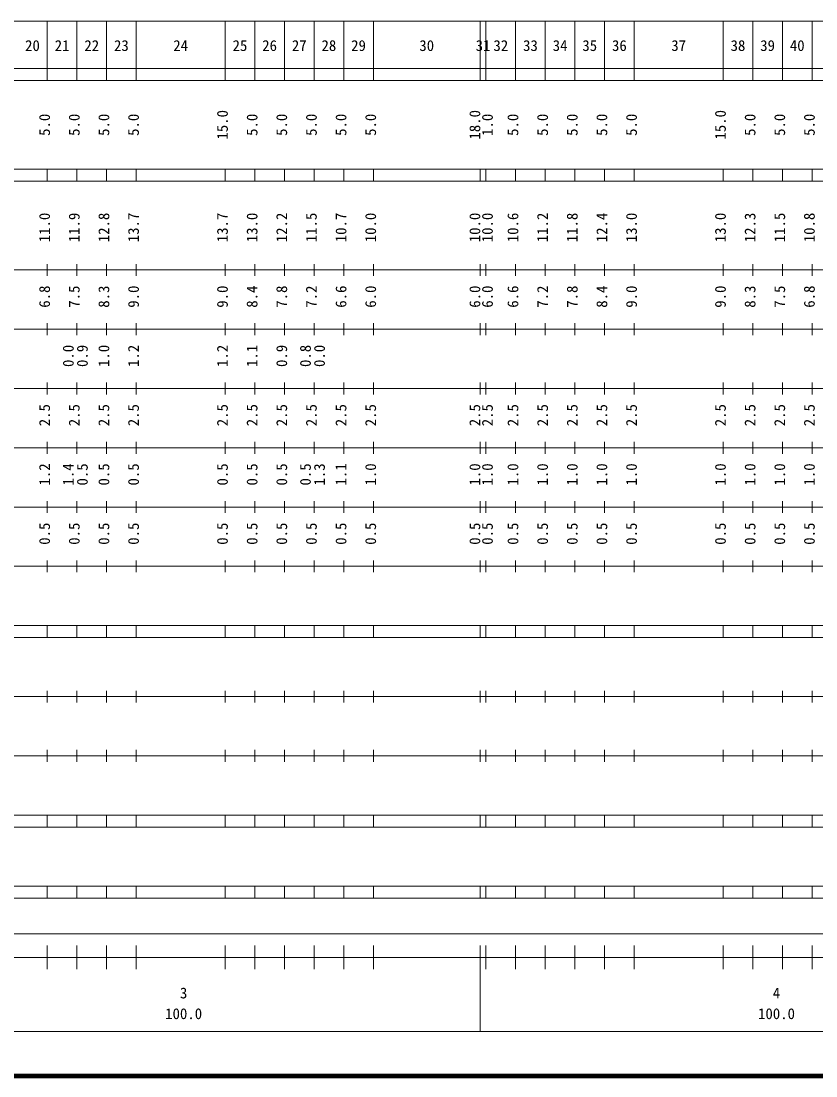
# Model space of a CAD drawing. Units: millimetres on the paper, enlarged 1000 times. Extents: x 40000 to 680000, y 20000 to 380000.
# Drawn here: x 290583 to 424646, y 20000 to 198000 of the extents above; entities that cross this region are included whole.
import ezdxf
from ezdxf.enums import TextEntityAlignment as Align

# ---------------------------------------------------------------- set-up
doc = ezdxf.new("R2010")
doc.units = ezdxf.units.MM
doc.header["$LTSCALE"] = 1000
doc.layers.add('M-TTL', color=2, linetype='Continuous', lineweight=140)
doc.layers.add('M-TTL-BAND', color=7, linetype='Continuous', lineweight=13)
doc.styles.add('ＭＳ ゴシック', font='')
doc.styles.get('ＭＳ ゴシック').set_extended_font_data('MS Gothic')

msp = doc.modelspace()

# ---------------------------------------------------------------- linework, layer by layer
at = {"layer": 'M-TTL'}
msp.add_line((40000, 20000), (680000, 20000), dxfattribs=at)
at = {"layer": 'M-TTL-BAND'}
for p, q in [((68000, 198000), (579000, 198000)), ((295000, 188000), (295000, 198000)), ((300000, 188000), (300000, 198000)), ((305000, 188000), (305000, 198000)), ((310000, 188000), (310000, 198000)), ((325000, 188000), (325000, 198000)), ((330000, 188000), (330000, 198000)), ((335000, 188000), (335000, 198000)), ((340000, 188000), (340000, 198000)), ((345000, 188000), (345000, 198000)), ((350000, 188000), (350000, 198000)), ((368000, 188000), (368000, 198000)), ((369000, 188000), (369000, 198000)), ((374000, 188000), (374000, 198000)), ((379000, 188000), (379000, 198000)), ((384000, 188000), (384000, 198000)), ((389000, 188000), (389000, 198000)), ((394000, 188000), (394000, 198000)), ((409000, 188000), (409000, 198000)), ((414000, 188000), (414000, 198000)), ((419000, 188000), (419000, 198000)), ((424000, 188000), (424000, 198000)), ((40000, 190000), (579000, 190000)), ((40000, 188000), (579000, 188000)), ((40000, 173000), (579000, 173000)), ((295000, 171000), (295000, 173000)), ((300000, 171000), (300000, 173000)), ((305000, 171000), (305000, 173000)), ((310000, 171000), (310000, 173000)), ((325000, 171000), (325000, 173000)), ((330000, 171000), (330000, 173000)), ((335000, 171000), (335000, 173000)), ((340000, 171000), (340000, 173000)), ((345000, 171000), (345000, 173000)), ((350000, 171000), (350000, 173000)), ((368000, 171000), (368000, 173000)), ((369000, 171000), (369000, 173000)), ((374000, 171000), (374000, 173000)), ((379000, 171000), (379000, 173000)), ((384000, 171000), (384000, 173000)), ((389000, 171000), (389000, 173000)), ((394000, 171000), (394000, 173000)), ((409000, 171000), (409000, 173000)), ((414000, 171000), (414000, 173000)), ((419000, 171000), (419000, 173000)), ((424000, 171000), (424000, 173000)), ((40000, 171000), (579000, 171000)), ((295000, 155000), (295000, 157000)), ((300000, 155000), (300000, 157000)), ((305000, 155000), (305000, 157000)), ((310000, 155000), (310000, 157000)), ((325000, 155000), (325000, 157000)), ((330000, 155000), (330000, 157000)), ((335000, 155000), (335000, 157000)), ((340000, 155000), (340000, 157000)), ((345000, 155000), (345000, 157000)), ((350000, 155000), (350000, 157000)), ((368000, 155000), (368000, 157000)), ((369000, 155000), (369000, 157000)), ((374000, 155000), (374000, 157000)), ((379000, 155000), (379000, 157000)), ((384000, 155000), (384000, 157000)), ((389000, 155000), (389000, 157000)), ((394000, 155000), (394000, 157000)), ((409000, 155000), (409000, 157000)), ((414000, 155000), (414000, 157000)), ((419000, 155000), (419000, 157000)), ((424000, 155000), (424000, 157000)), ((40000, 156000), (579000, 156000)), ((46000, 146000), (579000, 146000)), ((295000, 145000), (295000, 147000)), ((300000, 145000), (300000, 147000)), ((305000, 145000), (305000, 147000)), ((310000, 145000), (310000, 147000)), ((325000, 145000), (325000, 147000)), ((330000, 145000), (330000, 147000)), ((335000, 145000), (335000, 147000)), ((340000, 145000), (340000, 147000)), ((345000, 145000), (345000, 147000)), ((350000, 145000), (350000, 147000)), ((368000, 145000), (368000, 147000)), ((369000, 145000), (369000, 147000)), ((374000, 145000), (374000, 147000)), ((379000, 145000), (379000, 147000)), ((384000, 145000), (384000, 147000)), ((389000, 145000), (389000, 147000)), ((394000, 145000), (394000, 147000)), ((409000, 145000), (409000, 147000)), ((414000, 145000), (414000, 147000)), ((419000, 145000), (419000, 147000)), ((424000, 145000), (424000, 147000)), ((52000, 136000), (579000, 136000)), ((295000, 135000), (295000, 137000)), ((300000, 135000), (300000, 137000)), ((305000, 135000), (305000, 137000)), ((310000, 135000), (310000, 137000)), ((325000, 135000), (325000, 137000)), ((330000, 135000), (330000, 137000)), ((335000, 135000), (335000, 137000)), ((340000, 135000), (340000, 137000)), ((345000, 135000), (345000, 137000)), ((350000, 135000), (350000, 137000)), ((368000, 135000), (368000, 137000)), ((369000, 135000), (369000, 137000)), ((374000, 135000), (374000, 137000)), ((379000, 135000), (379000, 137000)), ((384000, 135000), (384000, 137000)), ((389000, 135000), (389000, 137000)), ((394000, 135000), (394000, 137000)), ((409000, 135000), (409000, 137000)), ((414000, 135000), (414000, 137000)), ((419000, 135000), (419000, 137000)), ((424000, 135000), (424000, 137000)), ((295000, 125000), (295000, 127000)), ((300000, 125000), (300000, 127000)), ((305000, 125000), (305000, 127000)), ((310000, 125000), (310000, 127000)), ((325000, 125000), (325000, 127000)), ((330000, 125000), (330000, 127000)), ((335000, 125000), (335000, 127000)), ((340000, 125000), (340000, 127000)), ((345000, 125000), (345000, 127000)), ((350000, 125000), (350000, 127000)), ((368000, 125000), (368000, 127000)), ((369000, 125000), (369000, 127000)), ((374000, 125000), (374000, 127000)), ((379000, 125000), (379000, 127000)), ((384000, 125000), (384000, 127000)), ((389000, 125000), (389000, 127000)), ((394000, 125000), (394000, 127000)), ((409000, 125000), (409000, 127000)), ((414000, 125000), (414000, 127000)), ((419000, 125000), (419000, 127000)), ((424000, 125000), (424000, 127000)), ((46000, 126000), (579000, 126000)), ((52000, 116000), (579000, 116000)), ((295000, 115000), (295000, 117000)), ((300000, 115000), (300000, 117000)), ((305000, 115000), (305000, 117000)), ((310000, 115000), (310000, 117000)), ((325000, 115000), (325000, 117000)), ((330000, 115000), (330000, 117000)), ((335000, 115000), (335000, 117000)), ((340000, 115000), (340000, 117000)), ((345000, 115000), (345000, 117000)), ((350000, 115000), (350000, 117000)), ((368000, 115000), (368000, 117000)), ((369000, 115000), (369000, 117000)), ((374000, 115000), (374000, 117000)), ((379000, 115000), (379000, 117000)), ((384000, 115000), (384000, 117000)), ((389000, 115000), (389000, 117000)), ((394000, 115000), (394000, 117000)), ((409000, 115000), (409000, 117000)), ((414000, 115000), (414000, 117000)), ((419000, 115000), (419000, 117000)), ((424000, 115000), (424000, 117000)), ((295000, 105000), (295000, 107000)), ((300000, 105000), (300000, 107000)), ((305000, 105000), (305000, 107000)), ((310000, 105000), (310000, 107000)), ((325000, 105000), (325000, 107000)), ((330000, 105000), (330000, 107000)), ((335000, 105000), (335000, 107000)), ((340000, 105000), (340000, 107000)), ((345000, 105000), (345000, 107000)), ((350000, 105000), (350000, 107000)), ((368000, 105000), (368000, 107000)), ((369000, 105000), (369000, 107000)), ((374000, 105000), (374000, 107000)), ((379000, 105000), (379000, 107000)), ((384000, 105000), (384000, 107000)), ((389000, 105000), (389000, 107000)), ((394000, 105000), (394000, 107000)), ((409000, 105000), (409000, 107000)), ((414000, 105000), (414000, 107000)), ((419000, 105000), (419000, 107000)), ((424000, 105000), (424000, 107000)), ((46000, 106000), (579000, 106000)), ((40000, 96000), (579000, 96000)), ((295000, 94000), (295000, 96000)), ((300000, 94000), (300000, 96000)), ((305000, 94000), (305000, 96000)), ((310000, 94000), (310000, 96000)), ((325000, 94000), (325000, 96000)), ((330000, 94000), (330000, 96000)), ((335000, 94000), (335000, 96000)), ((340000, 94000), (340000, 96000)), ((345000, 94000), (345000, 96000)), ((350000, 94000), (350000, 96000)), ((368000, 94000), (368000, 96000)), ((369000, 94000), (369000, 96000)), ((374000, 94000), (374000, 96000)), ((379000, 94000), (379000, 96000)), ((384000, 94000), (384000, 96000)), ((389000, 94000), (389000, 96000)), ((394000, 94000), (394000, 96000)), ((409000, 94000), (409000, 96000)), ((414000, 94000), (414000, 96000)), ((419000, 94000), (419000, 96000)), ((424000, 94000), (424000, 96000)), ((40000, 94000), (579000, 94000)), ((49000, 84000), (579000, 84000)), ((295000, 83000), (295000, 85000)), ((300000, 83000), (300000, 85000)), ((305000, 83000), (305000, 85000)), ((310000, 83000), (310000, 85000)), ((325000, 83000), (325000, 85000)), ((330000, 83000), (330000, 85000)), ((335000, 83000), (335000, 85000)), ((340000, 83000), (340000, 85000)), ((345000, 83000), (345000, 85000)), ((350000, 83000), (350000, 85000)), ((368000, 83000), (368000, 85000)), ((369000, 83000), (369000, 85000)), ((374000, 83000), (374000, 85000)), ((379000, 83000), (379000, 85000)), ((384000, 83000), (384000, 85000)), ((389000, 83000), (389000, 85000)), ((394000, 83000), (394000, 85000)), ((409000, 83000), (409000, 85000)), ((414000, 83000), (414000, 85000)), ((419000, 83000), (419000, 85000)), ((424000, 83000), (424000, 85000)), ((295000, 73000), (295000, 75000)), ((300000, 73000), (300000, 75000)), ((305000, 73000), (305000, 75000)), ((310000, 73000), (310000, 75000)), ((325000, 73000), (325000, 75000)), ((330000, 73000), (330000, 75000)), ((335000, 73000), (335000, 75000)), ((340000, 73000), (340000, 75000)), ((345000, 73000), (345000, 75000)), ((350000, 73000), (350000, 75000)), ((368000, 73000), (368000, 75000)), ((369000, 73000), (369000, 75000)), ((374000, 73000), (374000, 75000)), ((379000, 73000), (379000, 75000)), ((384000, 73000), (384000, 75000)), ((389000, 73000), (389000, 75000)), ((394000, 73000), (394000, 75000)), ((409000, 73000), (409000, 75000)), ((414000, 73000), (414000, 75000)), ((419000, 73000), (419000, 75000)), ((424000, 73000), (424000, 75000)), ((40000, 74000), (579000, 74000)), ((40000, 64000), (579000, 64000)), ((295000, 62000), (295000, 64000)), ((300000, 62000), (300000, 64000)), ((305000, 62000), (305000, 64000)), ((310000, 62000), (310000, 64000)), ((325000, 62000), (325000, 64000)), ((330000, 62000), (330000, 64000)), ((335000, 62000), (335000, 64000)), ((340000, 62000), (340000, 64000)), ((345000, 62000), (345000, 64000)), ((350000, 62000), (350000, 64000)), ((368000, 62000), (368000, 64000)), ((369000, 62000), (369000, 64000)), ((374000, 62000), (374000, 64000)), ((379000, 62000), (379000, 64000)), ((384000, 62000), (384000, 64000)), ((389000, 62000), (389000, 64000)), ((394000, 62000), (394000, 64000)), ((409000, 62000), (409000, 64000)), ((414000, 62000), (414000, 64000)), ((419000, 62000), (419000, 64000)), ((424000, 62000), (424000, 64000)), ((40000, 62000), (579000, 62000)), ((40000, 52000), (579000, 52000)), ((295000, 50000), (295000, 52000)), ((300000, 50000), (300000, 52000)), ((305000, 50000), (305000, 52000)), ((310000, 50000), (310000, 52000)), ((325000, 50000), (325000, 52000)), ((330000, 50000), (330000, 52000)), ((335000, 50000), (335000, 52000)), ((340000, 50000), (340000, 52000)), ((345000, 50000), (345000, 52000)), ((350000, 50000), (350000, 52000)), ((368000, 50000), (368000, 52000)), ((369000, 50000), (369000, 52000)), ((374000, 50000), (374000, 52000)), ((379000, 50000), (379000, 52000)), ((384000, 50000), (384000, 52000)), ((389000, 50000), (389000, 52000)), ((394000, 50000), (394000, 52000)), ((409000, 50000), (409000, 52000)), ((414000, 50000), (414000, 52000)), ((419000, 50000), (419000, 52000)), ((424000, 50000), (424000, 52000)), ((40000, 50000), (579000, 50000)), ((71000, 44000), (565000, 44000)), ((295000, 38000), (295000, 42000)), ((300000, 38000), (300000, 42000)), ((305000, 38000), (305000, 42000)), ((310000, 38000), (310000, 42000)), ((325000, 38000), (325000, 42000)), ((330000, 38000), (330000, 42000)), ((335000, 38000), (335000, 42000)), ((340000, 38000), (340000, 42000)), ((345000, 38000), (345000, 42000)), ((350000, 38000), (350000, 42000)), ((368000, 27500), (368000, 42000)), ((369000, 38000), (369000, 42000)), ((374000, 38000), (374000, 42000)), ((379000, 38000), (379000, 42000)), ((384000, 38000), (384000, 42000)), ((389000, 38000), (389000, 42000)), ((394000, 38000), (394000, 42000)), ((409000, 38000), (409000, 42000)), ((414000, 38000), (414000, 42000)), ((419000, 38000), (419000, 42000)), ((424000, 38000), (424000, 42000)), ((40000, 40000), (579000, 40000)), ((68000, 27500), (579000, 27500))]:
    msp.add_line(p, q, dxfattribs=at)

# ---------------------------------------------------------------- texts
at = {"layer": 'M-TTL-BAND', "style": 'ＭＳ ゴシック'}
for s, p in [('20', (292500, 192405)), ('21', (297500, 192405)), ('22', (302500, 192405)), ('23', (307500, 192405)), ('24', (317500, 192405)), ('25', (327500, 192405)), ('26', (332500, 192405)), ('27', (337500, 192405)), ('28', (342500, 192405)), ('29', (347500, 192405)), ('30', (359000, 192405)), ('31', (368500, 192405)), ('32', (371500, 192405)), ('33', (376500, 192405)), ('34', (381500, 192405)), ('35', (386500, 192405)), ('36', (391500, 192405)), ('37', (401500, 192405)), ('38', (411500, 192405)), ('39', (416500, 192405)), ('40', (421500, 192405)), ('3', (318000, 32523)), ('4', (418000, 32523)), ('100.0', (318000, 29033)), ('100.0', (418000, 29033))]:
    msp.add_text(s, height=1833, dxfattribs=at).set_placement(p, align=Align.BOTTOM_CENTER)
for s, p in [('5.0', (296000, 180500)), ('5.0', (301000, 180500)), ('5.0', (306000, 180500)), ('5.0', (311000, 180500)), ('15.0', (326000, 180500)), ('5.0', (331000, 180500)), ('5.0', (336000, 180500)), ('5.0', (341000, 180500)), ('5.0', (346000, 180500)), ('5.0', (351000, 180500)), ('18.0', (368579, 180500)), ('1.0', (370698, 180500)), ('5.0', (375000, 180500)), ('5.0', (380000, 180500)), ('5.0', (385000, 180500)), ('5.0', (390000, 180500)), ('5.0', (395000, 180500)), ('15.0', (410000, 180500)), ('5.0', (415000, 180500)), ('5.0', (420000, 180500)), ('5.0', (425000, 180500)), ('12.8', (306000, 163174)), ('12.2', (336000, 163174)), ('10.6', (375000, 163174)), ('11.2', (380000, 163174)), ('11.8', (385000, 163174)), ('12.4', (390000, 163174)), ('10.8', (425000, 163174)), ('11.0', (296000, 163174)), ('11.9', (301000, 163174)), ('13.7', (311000, 163174)), ('13.7', (326000, 163174)), ('13.0', (331000, 163174)), ('11.5', (341000, 163174)), ('10.7', (346000, 163174)), ('10.0', (351000, 163174)), ('10.0', (368579, 163174)), ('10.0', (370698, 163174)), ('13.0', (395000, 163174)), ('13.0', (410000, 163174)), ('12.3', (415000, 163174)), ('11.5', (420000, 163174)), ('6.8', (296000, 151500)), ('7.5', (301000, 151500)), ('8.3', (306000, 151500)), ('9.0', (311000, 151500)), ('9.0', (326000, 151500)), ('8.4', (331000, 151500)), ('7.8', (336000, 151500)), ('7.2', (341000, 151500)), ('6.6', (346000, 151500)), ('6.0', (351000, 151500)), ('6.0', (368579, 151500)), ('6.0', (370698, 151500)), ('6.6', (375000, 151500)), ('7.2', (380000, 151500)), ('7.8', (385000, 151500)), ('8.4', (390000, 151500)), ('9.0', (395000, 151500)), ('9.0', (410000, 151500)), ('8.3', (415000, 151500)), ('7.5', (420000, 151500)), ('6.8', (425000, 151500)), ('0.0', (300000, 141500)), ('0.9', (302370, 141500)), ('1.0', (306000, 141500)), ('1.2', (311000, 141500)), ('1.2', (326000, 141500)), ('1.1', (331000, 141500)), ('0.9', (336000, 141500)), ('0.8', (340000, 141500)), ('0.0', (342370, 141500)), ('2.5', (296000, 131500)), ('2.5', (301000, 131500)), ('2.5', (306000, 131500)), ('2.5', (311000, 131500)), ('2.5', (326000, 131500)), ('2.5', (331000, 131500)), ('2.5', (336000, 131500)), ('2.5', (341000, 131500)), ('2.5', (346000, 131500)), ('2.5', (351000, 131500)), ('2.5', (368579, 131500)), ('2.5', (370698, 131500)), ('2.5', (375000, 131500)), ('2.5', (380000, 131500)), ('2.5', (385000, 131500)), ('2.5', (390000, 131500)), ('2.5', (395000, 131500)), ('2.5', (410000, 131500)), ('2.5', (415000, 131500)), ('2.5', (420000, 131500)), ('2.5', (425000, 131500)), ('1.2', (296000, 121500)), ('1.4', (300000, 121500)), ('0.5', (302370, 121500)), ('0.5', (306000, 121500)), ('0.5', (311000, 121500)), ('0.5', (326000, 121500)), ('0.5', (331000, 121500)), ('0.5', (336000, 121500)), ('0.5', (340000, 121500)), ('1.3', (342370, 121500)), ('1.1', (346000, 121500)), ('1.0', (351000, 121500)), ('1.0', (368579, 121500)), ('1.0', (370698, 121500)), ('1.0', (375000, 121500)), ('1.0', (380000, 121500)), ('1.0', (385000, 121500)), ('1.0', (390000, 121500)), ('1.0', (395000, 121500)), ('1.0', (410000, 121500)), ('1.0', (415000, 121500)), ('1.0', (420000, 121500)), ('1.0', (425000, 121500)), ('0.5', (296000, 111500)), ('0.5', (301000, 111500)), ('0.5', (306000, 111500)), ('0.5', (311000, 111500)), ('0.5', (326000, 111500)), ('0.5', (331000, 111500)), ('0.5', (336000, 111500)), ('0.5', (341000, 111500)), ('0.5', (346000, 111500)), ('0.5', (351000, 111500)), ('0.5', (368579, 111500)), ('0.5', (370698, 111500)), ('0.5', (375000, 111500)), ('0.5', (380000, 111500)), ('0.5', (385000, 111500)), ('0.5', (390000, 111500)), ('0.5', (395000, 111500)), ('0.5', (410000, 111500)), ('0.5', (415000, 111500)), ('0.5', (420000, 111500)), ('0.5', (425000, 111500))]:
    msp.add_text(s, height=1833, rotation=90, dxfattribs=at).set_placement(p, align=Align.BOTTOM_CENTER)

doc.saveas('drawing.dxf')
